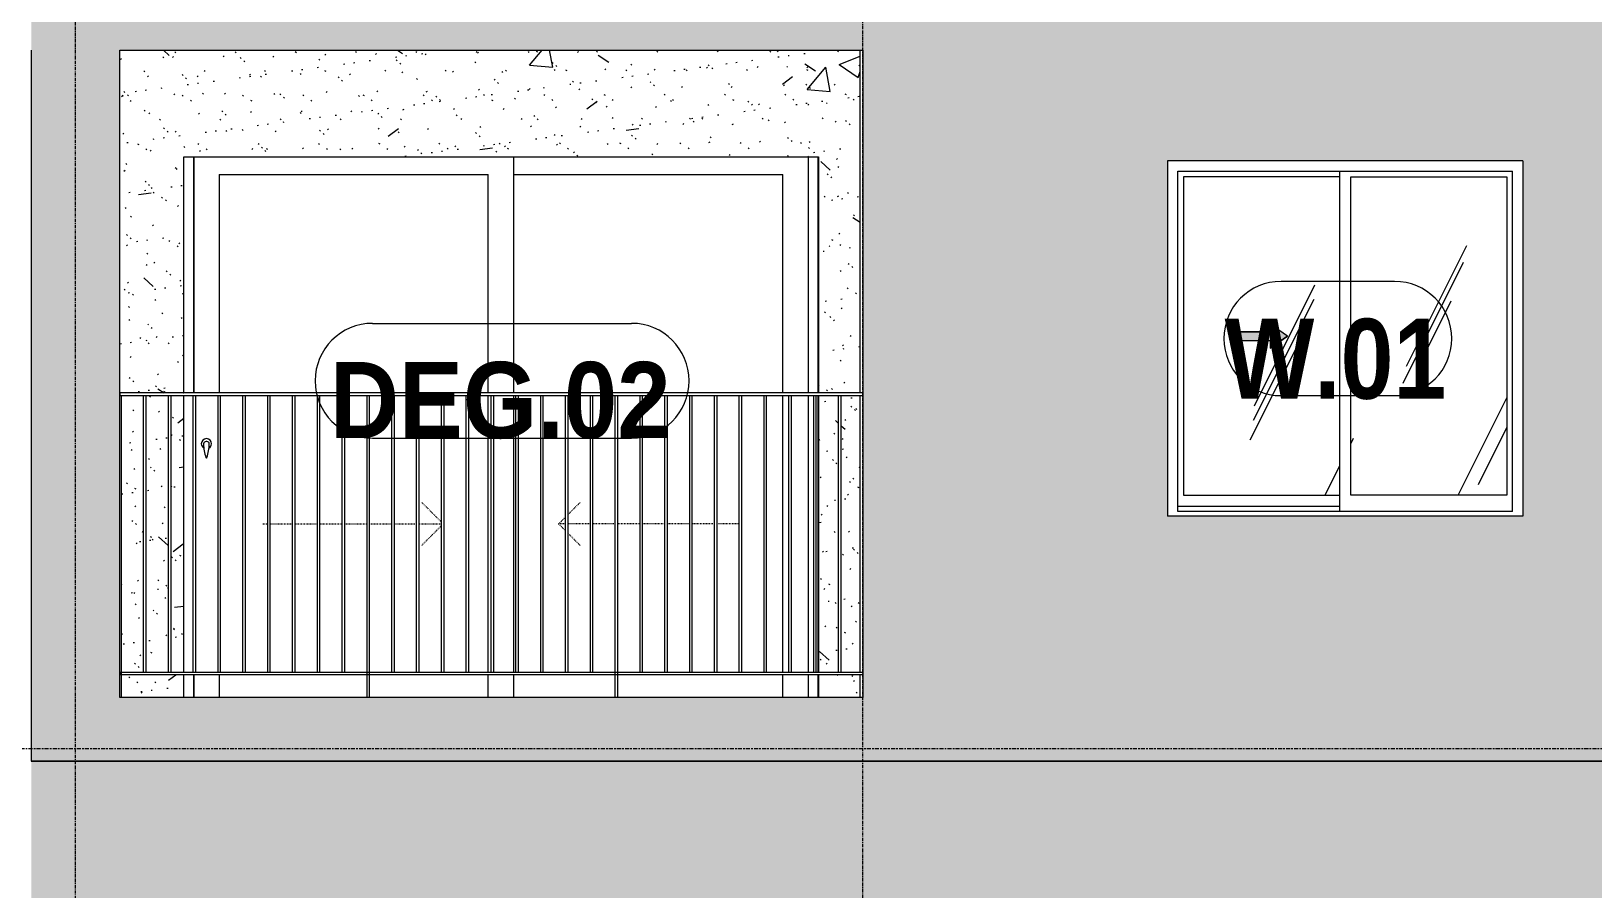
# Model space of a CAD drawing. Header units: millimetres. Extents: x 9199 to 175431, y -4466 to 35300.
# Drawn here: x 45162 to 51312, y 15247 to 18625 of the extents above; entities that cross this region are included whole.
import ezdxf

# ---------------------------------------------------------------- set-up
doc = ezdxf.new("R2010")
doc.units = ezdxf.units.MM
for name, pattern in [('1 NÉT CALL OUT', [6, 3, -3]), ('Centre', [31.75, 6.35, -4.7625, 15.875, -4.7625]), ('Dash', [6, 3, -3]), ('Grid Line', [22.225, 12.7, -3.175, 3.175, -3.175])]:
    doc.linetypes.add(name, pattern=pattern)
for name, color, linetype, lineweight in [('0-1', 7, 'Continuous', 5), ('A-DETL-GENF', 92, 'Continuous', 9), ('A-DETL-GENF-1', 92, '1 NÉT CALL OUT', 9), ('A-DOOR', 31, 'Continuous', 9), ('A-DOOR-FRAM', 31, 'Continuous', 9), ('A-DOOR-HDLN', 31, 'Dash', 18), ('A-DOOR-IDEN', 31, 'Continuous', 9), ('A-FLOR-HRAL', 11, 'Continuous', 9), ('A-FLOR-LEVL-2', 51, 'Centre', 9), ('A-GLAZ', 151, 'Continuous', 9), ('A-GLAZ-3', 7, '1 NÉT CALL OUT', 9), ('A-GLAZ-IDEN', 152, 'Continuous', 9), ('A-WALL', 113, 'Continuous', 9), ('A-WALL-PATT', 111, 'Continuous', 9), ('A-WALL-PATT-1', 9, 'Continuous', 9), ('A-WALL-PATT-2', 111, 'Continuous', 5), ('I-WALL-1', 7, 'Continuous', 9), ('S-GRID-1', 1, 'Grid Line', 9)]:
    doc.layers.add(name, color=color, linetype=linetype, lineweight=lineweight)
doc.styles.add('Arial_B_1', font='arialbd.ttf', dxfattribs={"width": 0.85, "height": 315})
doc.styles.add('Arial_B_2', font='arialbd.ttf', dxfattribs={"width": 0.9, "height": 300})
pattern_1 = [(63.435, (53179.2, 1304.34), (-0.001, 1524), [532.46, -2875.3]), (63.435, (51655.2, 1304.34), (-0.001, 1524), [532.46, -2875.3]), (63.435, (53908.74, 1598.8), (-0.001, 1524), [532.46, -2875.3]), (63.435, (52384.74, 1598.8), (-0.001, 1524), [532.46, -2875.3]), (63.435, (53798.3, 1494.84), (-0.001, 1524), [532.46, -2875.3]), (63.435, (52274.3, 1494.84), (-0.001, 1524), [532.46, -2875.3]), (63.435, (53685.8, 2090.1), (-0.001, 1524), [258.8, -3148.97]), (63.435, (52161.8, 2090.1), (-0.001, 1524), [258.8, -3148.97]), (63.435, (53612.15, 1997.95), (-0.001, 1524), [532.46, -2875.3]), (63.435, (52088.15, 1997.95), (-0.001, 1524), [532.46, -2875.3]), (63.435, (53625.14, 2064.1), (-0.001, 1524), [532.46, -2875.3]), (63.435, (52101.14, 2064.1), (-0.001, 1524), [532.46, -2875.3]), (63.435, (53010.3, 1773.94), (-0.001, 1524), [532.46, -2875.3]), (63.435, (51486.3, 1773.94), (-0.001, 1524), [532.46, -2875.3]), (63.435, (53023.3, 1851.9), (-0.001, 1524), [532.46, -2875.3]), (63.435, (51499.3, 1851.9), (-0.001, 1524), [532.46, -2875.3]), (63.435, (53026.8, 1908.1), (-0.001, 1524), [532.46, -2875.3]), (63.435, (51502.8, 1908.1), (-0.001, 1524), [532.46, -2875.3])]

# ---------------------------------------------------------------- blocks, each defined once
blk = doc.blocks.new('NCV_TKTC_TANG 5_rvt-1-TKCS_MẶT ĐỨNG HƯỚNG ĐÔNG')
at = {"layer": 'A-WALL-PATT-1'}
h = blk.add_hatch(dxfattribs=at)
h.set_pattern_fill('FP_2', color=256, style=0, pattern_type=2)
h.set_pattern_definition([(50, (51388.9, 1200), (1093.104, -95.634), [114.3, -1257.3]), (355, (51388.9, 1200), (-211.46, 1146.34), [91.44, -1005.84]), (100.451, (51480, 1192), (881.656, 1050.7), [97.14, -1068.54]), (46.184, (51389, 1504.8), (1626.47, -252.26), [171.45, -1885.95]), (96.636, (51524.5, 1483.8), (1424.42, 1484.57), [145.71, -1602.81]), (351.184, (51389, 1504.8), (1424.43, 1484.55), [137.16, -1508.76]), (21, (51541.3, 1428.6), (909.686, -613.59), [114.3, -1257.3]), (326, (51541.3, 1428.6), (370.81, 1105.13), [91.44, -1005.84]), (71.451, (51617.1, 1377.5), (1280.503, 491.53), [97.14, -1068.54]), (37.5, (51388.93, 1200), (18.531, 507.33), [50.292, -943.356, 50.292, -970.788, -1009.65]), (37.5, (51388.93, 1200), (18.531, 507.33), [-2014.728, 50.292, -959.358]), (7.5, (51388.93, 1200), (400.918, 601.084), [50.292, -531.876, 50.292, -920.496, -384.81]), (7.5, (51388.93, 1200), (400.918, 601.084), [-1552.956, 50.292, -334.518]), (327.5, (51049.1, 1200), (813.545, -34.374), [50.292, -330.708, 50.292, -1138.428, -1577.34]), (327.5, (51049.1, 1200), (813.545, -34.374), [-1569.72, 50.29, -1527.05]), (317.5, (50896.7, 1200), (888.775, 152.56), [50.292, -445.008, 50.292, -739.14, -1120.14]), (317.5, (50896.7, 1200), (888.775, 152.56), [-1284.73, 50.29, -1069.85])])
h.paths.add_polyline_path([(45516.9, 16000), (45762.4, 16000), (45762.4, 16090), (45516.9, 16090), (45516.9, 16003.9)])
h.paths.add_polyline_path([(48262.4, 16000), (48426.9, 16000), (48426.9, 16090), (48262.4, 16090)])
h.paths.add_polyline_path([(48408.9, 16100), (48426.9, 16100), (48426.9, 17190), (48351.8, 17190), (48351.8, 16100), (48356.9, 16100)])
h.paths.add_polyline_path([(48262.4, 16100), (48341.8, 16100), (48341.8, 17190), (48262.4, 17190), (48262.4, 16218.2)])
h.paths.add_polyline_path([(45651.3, 16100), (45702.4, 16100), (45702.4, 17190), (45614.7, 17190), (45614.7, 16100)])
h.paths.add_polyline_path([(45604.7, 16100), (45604.7, 17190), (45516.9, 17190), (45516.9, 16100)])
h.paths.add_polyline_path([(45712.4, 16100), (45762.4, 16100), (45762.4, 17190), (45712.4, 17190), (45712.4, 16143.7)])
h.paths.add_polyline_path([(45511.9, 17190), (45511.9, 17200), (45762.4, 17200), (45762.4, 18130), (48262.4, 18130), (48262.4, 17200), (48426.9, 17200), (48426.9, 18550), (45511.5, 18550), (45511.5, 17190)])
h = blk.add_hatch(dxfattribs=at)
h.set_pattern_fill('FP_3', color=256, style=0, pattern_type=2)
h.set_pattern_definition([(37.5, (51388.93, 1200), (-4.7995, 146.8239), [5.029, -110.795, 5.029, -124.511, -123.825]), (37.5, (51388.93, 1200), (-4.7995, 146.8239), [-245.364, 5.029, -118.796]), (7.5, (51388.93, 1200), (134.8574, 215.0472), [5.029, -57.455, 5.029, -99.365, -40.005]), (7.5, (51388.93, 1200), (134.8574, 215.0472), [-166.878, 5.029, -34.976]), (327.5, (51295.21, 1200), (237.2978, 0.4316), [5.029, -33.071, 5.029, -132.131, -179.07]), (327.5, (51295.21, 1200), (237.2978, 0.4316), [-175.26, 5.029, -174.041]), (317.5, (51295.2, 1200), (229.067, 66.8792), [5.029, -14.021, 5.029, -84.887, -102.87]), (317.5, (51295.2, 1200), (229.067, 66.8792), [-108.966, 5.029, -97.841])])
h.paths.add_polyline_path([(45516.9, 16000), (45762.4, 16000), (45762.4, 16090), (45516.9, 16090), (45516.9, 16003.9)])
h.paths.add_polyline_path([(48262.4, 16000), (48426.9, 16000), (48426.9, 16090), (48262.4, 16090)])
h.paths.add_polyline_path([(48408.9, 16100), (48426.9, 16100), (48426.9, 17190), (48351.8, 17190), (48351.8, 16100), (48356.9, 16100)])
h.paths.add_polyline_path([(48262.4, 16100), (48341.8, 16100), (48341.8, 17190), (48262.4, 17190), (48262.4, 16218.2)])
h.paths.add_polyline_path([(45651.3, 16100), (45702.4, 16100), (45702.4, 17190), (45614.7, 17190), (45614.7, 16100)])
h.paths.add_polyline_path([(45604.7, 16100), (45604.7, 17190), (45516.9, 17190), (45516.9, 16100)])
h.paths.add_polyline_path([(45712.4, 16100), (45762.4, 16100), (45762.4, 17190), (45712.4, 17190), (45712.4, 16143.7)])
h.paths.add_polyline_path([(45511.9, 17190), (45511.9, 17200), (45762.4, 17200), (45762.4, 18130), (48262.4, 18130), (48262.4, 17200), (48426.9, 17200), (48426.9, 18550), (45511.5, 18550), (45511.5, 17190)])
at = {"layer": 'I-WALL-1'}
for p, q in [((48426.9, 17200), (48426.9, 18550)), ((45762.4, 17200), (45762.4, 18130)), ((45762.4, 18130), (48262.4, 18130)), ((48262.4, 18130), (48262.4, 17200)), ((45762.4, 16100), (45762.4, 17190)), ((48262.4, 17190), (48262.4, 16100)), ((48426.9, 16100), (48426.9, 17190)), ((45762.4, 16000), (45762.4, 16090)), ((48262.4, 16090), (48262.4, 16000)), ((48426.9, 16000), (48426.9, 16090))]:
    blk.add_line(p, q, dxfattribs=at)
blk = doc.blocks.new('1_FAMILY RVT - W01-WxH 1400x1400xmm-V73-TKCS_MẶT ĐỨNG HƯỚNG ĐÔNG')
at = {"layer": 'A-DETL-GENF-1'}
blk.add_hatch(color=256, dxfattribs=at).paths.add_polyline_path([(50041.9, 17376.5), (50109.6, 17423.9), (50041.9, 17471.4), (50041.9, 17440.9), (49906.4, 17440.9), (49906.4, 17407), (50041.9, 17407)])
at = {"layer": 'A-GLAZ'}
h = blk.add_hatch(dxfattribs=at)
h.set_pattern_fill('FP_1', color=256, style=0, pattern_type=2)
h.set_pattern_definition(pattern_1)
h.paths.add_polyline_path([(50315.1, 16797), (50315.1, 18050.9), (49700.9, 18050.9), (49700.9, 16797)])
h.paths.add_polyline_path([(50041.9, 17376.5), (50041.9, 17407), (49906.4, 17407), (49906.4, 17440.9), (50041.9, 17440.9), (50041.9, 17471.4), (50109.6, 17423.9), (50085.4, 17407)])
h = blk.add_hatch(dxfattribs=at)
h.set_pattern_fill('FP_1', color=256, style=0, pattern_type=2)
h.set_pattern_definition(pattern_1)
h.paths.add_polyline_path([(50359.6, 16797), (50973.9, 16797), (50973.9, 18050.9), (50359.6, 18050.9), (50359.6, 16803.4)])
at = {"layer": 'A-DETL-GENF'}
for p, q in [((50041.9, 17471.4), (50041.9, 17440.9)), ((50109.6, 17423.9), (50041.9, 17471.4)), ((50109.6, 17423.9), (50041.9, 17471.4)), ((50041.9, 17471.4), (50041.9, 17440.9)), ((49906.4, 17440.9), (49906.4, 17407)), ((49906.4, 17440.9), (50041.9, 17440.9)), ((50041.9, 17440.9), (49906.4, 17440.9)), ((49906.4, 17440.9), (49906.4, 17407)), ((49906.4, 17407), (50041.9, 17407)), ((49906.4, 17407), (50041.9, 17407)), ((50109.6, 17423.9), (50041.9, 17376.5)), ((50041.9, 17376.5), (50109.6, 17423.9)), ((50041.9, 17407), (50041.9, 17376.5)), ((50041.9, 17407), (50041.9, 17376.5))]:
    blk.add_line(p, q, dxfattribs=at)
at = {"layer": 'A-GLAZ'}
for p, q in [((51037.4, 18114.4), (49637.4, 18114.4)), ((49637.4, 18114.4), (49637.4, 16714.4)), ((51037.4, 18114.4), (51037.4, 16714.4)), ((49678.3, 18073.5), (50996.4, 18073.5)), ((49678.3, 16733.5), (49678.3, 18073.5)), ((49700.9, 18050.9), (49700.9, 16797)), ((50315.1, 18050.9), (49700.9, 18050.9)), ((50315.1, 18073.5), (50315.1, 16733.5)), ((50359.6, 16797), (50359.6, 18050.9)), ((50359.6, 18050.9), (50973.9, 18050.9)), ((50973.9, 18050.9), (50973.9, 16797)), ((50996.4, 16733.5), (50996.4, 18073.5)), ((49700.9, 16797), (50315.1, 16797)), ((50973.9, 16797), (50359.6, 16797)), ((50315.1, 16752.5), (49678.3, 16752.5)), ((50315.1, 16752.5), (49678.3, 16752.5)), ((50996.4, 16733.5), (49678.3, 16733.5)), ((51037.4, 16714.4), (49637.4, 16714.4))]:
    blk.add_line(p, q, dxfattribs=at)
blk = doc.blocks.new('Railing - 10mm-1251313-TKCS_MẶT ĐỨNG HƯỚNG ĐÔNG')
at = {"layer": 'A-FLOR-HRAL'}
for p, q in [((70204.4, 2500), (70204.4, 3590)), ((70214.4, 2500), (70214.4, 3590))]:
    blk.add_line(p, q, dxfattribs=at)
blk = doc.blocks.new('Railing - 50 x 10mm-V52-TKCS_MẶT ĐỨNG HƯỚNG ĐÔNG')
at = {"layer": 'A-FLOR-HRAL'}
for p, q in [((71081.4, 6990), (71091.4, 6990)), ((71081.4, 5800), (71081.4, 6990)), ((71091.4, 5800), (71091.4, 6990))]:
    blk.add_line(p, q, dxfattribs=at)
blk = doc.blocks.new('Railing - 50 x 10mm-V59-TKCS_MẶT ĐỨNG HƯỚNG ĐÔNG')
at = {"layer": 'A-FLOR-HRAL'}
for p in [(22436.9, 6990), (22442.4, 5800)]:
    blk.add_line(p, (22442.4, 6990), dxfattribs=at)
blk = doc.blocks.new('Railing - Railing-3262905-TKCS_MẶT ĐỨNG HƯỚNG ĐÔNG')
at = {"layer": 'A-FLOR-HRAL'}
for p, q in [((45511.9, 16090), (45511.9, 16100)), ((45511.9, 16100), (48436.9, 16100)), ((48436.9, 16090), (45511.9, 16090))]:
    blk.add_line(p, q, dxfattribs=at)
for name, p in [('Railing - 50 x 10mm-V59-TKCS_MẶT ĐỨNG HƯỚNG ĐÔNG', (23074.6, 10200)), ('Railing - 10mm-1251313-TKCS_MẶT ĐỨNG HƯỚNG ĐÔNG', (-24599.7, 13600)), ('Railing - 10mm-1251313-TKCS_MẶT ĐỨNG HƯỚNG ĐÔNG', (-24501.9, 13600)), ('Railing - 10mm-1251313-TKCS_MẶT ĐỨNG HƯỚNG ĐÔNG', (-24404.2, 13600)), ('Railing - 10mm-1251313-TKCS_MẶT ĐỨNG HƯỚNG ĐÔNG', (-24306.4, 13600)), ('Railing - 10mm-1251313-TKCS_MẶT ĐỨNG HƯỚNG ĐÔNG', (-24208.7, 13600)), ('Railing - 10mm-1251313-TKCS_MẶT ĐỨNG HƯỚNG ĐÔNG', (-24110.9, 13600)), ('Railing - 10mm-1251313-TKCS_MẶT ĐỨNG HƯỚNG ĐÔNG', (-24013.2, 13600)), ('Railing - 10mm-1251313-TKCS_MẶT ĐỨNG HƯỚNG ĐÔNG', (-23915.4, 13600)), ('Railing - 10mm-1251313-TKCS_MẶT ĐỨNG HƯỚNG ĐÔNG', (-23817.7, 13600)), ('Railing - 50 x 10mm-V52-TKCS_MẶT ĐỨNG HƯỚNG ĐÔNG', (-24596.9, 10200)), ('Railing - 10mm-1251313-TKCS_MẶT ĐỨNG HƯỚNG ĐÔNG', (-23622.2, 13600)), ('Railing - 10mm-1251313-TKCS_MẶT ĐỨNG HƯỚNG ĐÔNG', (-23524.4, 13600)), ('Railing - 10mm-1251313-TKCS_MẶT ĐỨNG HƯỚNG ĐÔNG', (-23426.6, 13600)), ('Railing - 10mm-1251313-TKCS_MẶT ĐỨNG HƯỚNG ĐÔNG', (-23328.9, 13600)), ('Railing - 10mm-1251313-TKCS_MẶT ĐỨNG HƯỚNG ĐÔNG', (-23231.1, 13600)), ('Railing - 10mm-1251313-TKCS_MẶT ĐỨNG HƯỚNG ĐÔNG', (-23133.4, 13600)), ('Railing - 10mm-1251313-TKCS_MẶT ĐỨNG HƯỚNG ĐÔNG', (-23035.6, 13600)), ('Railing - 10mm-1251313-TKCS_MẶT ĐỨNG HƯỚNG ĐÔNG', (-22937.9, 13600)), ('Railing - 10mm-1251313-TKCS_MẶT ĐỨNG HƯỚNG ĐÔNG', (-22840.1, 13600)), ('Railing - 50 x 10mm-V52-TKCS_MẶT ĐỨNG HƯỚNG ĐÔNG', (-23619.4, 10200)), ('Railing - 10mm-1251313-TKCS_MẶT ĐỨNG HƯỚNG ĐÔNG', (-22644.6, 13600)), ('Railing - 10mm-1251313-TKCS_MẶT ĐỨNG HƯỚNG ĐÔNG', (-22546.9, 13600)), ('Railing - 10mm-1251313-TKCS_MẶT ĐỨNG HƯỚNG ĐÔNG', (-22449.1, 13600)), ('Railing - 10mm-1251313-TKCS_MẶT ĐỨNG HƯỚNG ĐÔNG', (-22351.4, 13600)), ('Railing - 10mm-1251313-TKCS_MẶT ĐỨNG HƯỚNG ĐÔNG', (-22253.6, 13600)), ('Railing - 10mm-1251313-TKCS_MẶT ĐỨNG HƯỚNG ĐÔNG', (-22155.9, 13600)), ('Railing - 10mm-1251313-TKCS_MẶT ĐỨNG HƯỚNG ĐÔNG', (-22058.1, 13600)), ('Railing - 10mm-1251313-TKCS_MẶT ĐỨNG HƯỚNG ĐÔNG', (-21960.3, 13600)), ('Railing - 10mm-1251313-TKCS_MẶT ĐỨNG HƯỚNG ĐÔNG', (-21862.6, 13600))]:
    blk.add_blockref(name, p)
blk = doc.blocks.new('Top Rail Type - Top Rail_Internal_-3262908-TKCS_MẶT ĐỨNG HƯỚNG ĐÔNG')
at = {"layer": 'A-FLOR-HRAL'}
for p, q in [((45511.9, 17190), (45511.9, 17200)), ((48436.9, 17200), (45511.9, 17200)), ((45511.9, 17190), (48436.9, 17190))]:
    blk.add_line(p, q, dxfattribs=at)
blk = doc.blocks.new('DEG_02-DEG_03 - DEG_02-2500x2400mm-CỬA ĐI 02 CÁNH TRƯỢT-V60-TKCS_MẶT ĐỨNG HƯỚNG ĐÔNG')
at = {"layer": 'A-DOOR'}
for p, q in [((45801.9, 7000), (45801.9, 7930)), ((47061.9, 7930), (47061.9, 7000)), ((45901.9, 7860), (46961.9, 7860)), ((45901.9, 7860), (45901.9, 7000)), ((46961.9, 7000), (46961.9, 7860)), ((47061.9, 7860), (48121.9, 7860)), ((48121.9, 7000), (48121.9, 7860)), ((46961.9, 5900), (46961.9, 6990)), ((47061.9, 6990), (47061.9, 5900)), ((48121.9, 5900), (48121.9, 6990)), ((45801.9, 5800), (45801.9, 5890)), ((45901.9, 5890), (45901.9, 5800)), ((46961.9, 5800), (46961.9, 5890)), ((47061.9, 5890), (47061.9, 5800)), ((48121.9, 5800), (48121.9, 5890))]:
    blk.add_line(p, q, dxfattribs=at)
at = {"layer": 'A-DOOR', "flags": 128}
blk.add_lwpolyline([(45853.4, 6808.7), (45853.4, 6808.7), (45853.4, 6808.7), (45853.4, 6808.7), (45853.4, 6808.7), (45853.4, 6808.7), (45853.4, 6808.7), (45853.4, 6808.7), (45853.3, 6808.7), (45853.3, 6808.7), (45853.3, 6808.7), (45853.3, 6808.7), (45853.2, 6808.7), (45853.2, 6808.7), (45853.2, 6808.7), (45853.1, 6808.7), (45853.1, 6808.7), (45853.1, 6808.7), (45853, 6808.7), (45853, 6808.7), (45852.9, 6808.7), (45852.9, 6808.7), (45852.8, 6808.7), (45852.8, 6808.7), (45852.7, 6808.7), (45852.7, 6808.7), (45852.6, 6808.7), (45852.6, 6808.7), (45852.5, 6808.7), (45852.5, 6808.7), (45852.4, 6808.7), (45852.4, 6808.7), (45852.3, 6808.7), (45852.2, 6808.7), (45852.2, 6808.7), (45852.1, 6808.7), (45852.1, 6808.7), (45852, 6808.7), (45852, 6808.7), (45851.9, 6808.7), (45851.8, 6808.7), (45851.8, 6808.7), (45851.7, 6808.7), (45851.7, 6808.7), (45851.6, 6808.7), (45851.5, 6808.7), (45851.5, 6808.7), (45851.4, 6808.7), (45851.4, 6808.7), (45851.3, 6808.7), (45851.3, 6808.7), (45851.2, 6808.7), (45851.2, 6808.7), (45851.1, 6808.7), (45851.1, 6808.7), (45851, 6808.7), (45851, 6808.7), (45850.9, 6808.7), (45850.9, 6808.7), (45850.8, 6808.7), (45850.8, 6808.7), (45850.8, 6808.7), (45850.7, 6808.7), (45850.7, 6808.7), (45850.7, 6808.7), (45850.6, 6808.7), (45850.6, 6808.7), (45850.6, 6808.7), (45850.5, 6808.7), (45850.5, 6808.7), (45850.5, 6808.7), (45850.5, 6808.7), (45850.5, 6808.7), (45850.5, 6808.7), (45850.5, 6808.7), (45850.4, 6808.7), (45850.4, 6808.7)], dxfattribs=at)
at = {"layer": 'A-DOOR'}
for centre, radius, start, end in [((45851.9, 6800), 20, 0, 180), ((45851.9, 6800), 20, 180, 240), ((45850.4, 6799.2), 9.45, 90, 180), ((46005.7, 6799.2), 164.8, 180, 199.13397), ((45853.4, 6799.2), 9.45, 0, 90), ((45698.1, 6799.2), 164.8, 340.86603, 0), ((45851.9, 6800), 20, 300, 360), ((45852.3, 6746), 2.34, 199.13397, 261.03098), ((45851.6, 6746), 2.34, 278.96902, 340.86603)]:
    blk.add_arc(centre, radius, start, end, dxfattribs=at)
at = {"layer": 'A-DOOR-FRAM'}
for p, q in [((45801.9, 7930), (45801.9, 7000)), ((48221.9, 7930), (48221.9, 7000)), ((48261.9, 7000), (48261.9, 7930)), ((48221.9, 6990), (48221.9, 5900)), ((48261.9, 5900), (48261.9, 6990)), ((45801.9, 5890), (45801.9, 5800)), ((48221.9, 5890), (48221.9, 5800)), ((48261.9, 5800), (48261.9, 5890))]:
    blk.add_line(p, q, dxfattribs=at)
at = {"layer": 'A-DOOR-HDLN'}
for p, q in [((46777.7, 6491.2), (46699.8, 6569.1)), ((47276.5, 6521.5), (47324, 6569.1)), ((46074.7, 6484.2), (46093.5, 6484.2)), ((46103.5, 6484.2), (46191.2, 6484.2)), ((46201.2, 6484.2), (46289, 6484.2)), ((46299, 6484.2), (46386.7, 6484.2)), ((46396.7, 6484.2), (46484.5, 6484.2)), ((46494.5, 6484.2), (46582.2, 6484.2)), ((46592.2, 6484.2), (46680, 6484.2)), ((46690, 6484.2), (46777.7, 6484.2)), ((46777.7, 6477.3), (46699.8, 6399.4)), ((47239.2, 6484.2), (47266.5, 6511.5)), ((47239.2, 6484.2), (47266.5, 6456.9)), ((47266.5, 6484.2), (47239.2, 6484.2)), ((47364.3, 6484.2), (47276.5, 6484.2)), ((47462, 6484.2), (47374.3, 6484.2)), ((47559.8, 6484.2), (47472, 6484.2)), ((47657.5, 6484.2), (47569.8, 6484.2)), ((47755.3, 6484.2), (47667.5, 6484.2)), ((47853, 6484.2), (47765.3, 6484.2)), ((47949.2, 6484.2), (47863, 6484.2)), ((47276.5, 6446.9), (47324, 6399.4))]:
    blk.add_line(p, q, dxfattribs=at)
blk = doc.blocks.new('STN_Door Tag - STN_Door Tag-1788670-TKCS_MẶT ĐỨNG HƯỚNG ĐÔNG')
at = {"layer": 'A-DOOR-IDEN'}
for p, q in [((34026.9, 2034.3), (35047, 2034.3)), ((34026.9, 1581.5), (35047, 1581.5))]:
    blk.add_line(p, q, dxfattribs=at)
for centre, start, end in [((34026.9, 1807.9), 90, 270), ((35047, 1807.9), 270, 90)]:
    blk.add_arc(centre, 226.4, start, end, dxfattribs=at)
blk = doc.blocks.new('SSA-WINDOW TAG - 10-2062020-TKCS_MẶT ĐỨNG HƯỚNG ĐÔNG')
at = {"layer": 'A-GLAZ-IDEN'}
for p, q in [((75129.8, 10839.4), (74682.2, 10839.4)), ((74682.2, 10389.4), (75129.8, 10389.4))]:
    blk.add_line(p, q, dxfattribs=at)
for centre, start, end in [((74682.2, 10614.4), 90, 270), ((75129.8, 10614.4), 270, 90)]:
    blk.add_arc(centre, 225, start, end, dxfattribs=at)

msp = doc.modelspace()

# ---------------------------------------------------------------- hatches: boundary and pattern name
at = {"layer": 'A-WALL-PATT'}
h = msp.add_hatch(color=256, dxfattribs=at)
h.paths.add_polyline_path([(45838.9, 15750), (48636.9, 15750), (48636.9, 19150), (45161.9, 19150), (45161.9, 15750)])
h.paths.add_polyline_path([(46897, 16000), (45511.5, 16000), (45511.5, 18550), (48436.9, 18550), (48436.9, 16000)])
h = msp.add_hatch(color=256, dxfattribs=at)
h.paths.add_polyline_path([(46897, 12350), (48636.9, 12350), (48636.9, 15750), (45161.9, 15750), (45161.9, 12350)])
h.paths.add_polyline_path([(45511.5, 12600), (45511.5, 15150), (48436.9, 15150), (48436.9, 12600), (45838.9, 12600)])
at = {"layer": 'A-WALL-PATT-2'}
h = msp.add_hatch(color=256, dxfattribs=at)
h.paths.add_polyline_path([(48636.9, 15750), (51746.9, 15750), (51746.9, 18550), (51736.9, 18550), (51736.9, 19150), (48636.9, 19150), (48636.9, 16803.4)])
h.paths.add_polyline_path([(50996.4, 16714.4), (49637.4, 16714.4), (49637.4, 18114.4), (51037.4, 18114.4), (51037.4, 16714.4)])
h = msp.add_hatch(color=256, dxfattribs=at)
h.paths.add_polyline_path([(48636.9, 12350), (51746.9, 12350), (51746.9, 15150), (51736.9, 15150), (51736.9, 15750), (48636.9, 15750), (48636.9, 12475.3)])
h.paths.add_polyline_path([(49637.4, 13314.4), (49637.4, 14714.4), (51037.4, 14714.4), (51037.4, 13314.4), (49678.3, 13314.4)])

# ---------------------------------------------------------------- linework, layer by layer
at = {"layer": 'A-FLOR-LEVL-2'}
msp.add_line((9199.1, 15800), (84597.8, 15800), dxfattribs=at)
at = {"layer": 'A-WALL'}
for p, q in [((45161.9, 18550), (45161.9, 15750)), ((45511.5, 16000), (45511.5, 18550)), ((45511.5, 18550), (48436.9, 18550)), ((48436.9, 18550), (48436.9, 16000)), ((48436.9, 16000), (45511.5, 16000)), ((45161.9, 15750), (51736.9, 15750)), ((51736.9, 15750), (45161.9, 15750))]:
    msp.add_line(p, q, dxfattribs=at)
at = {"layer": 'S-GRID-1'}
for p, q in [((45336.9, 3359.4), (45336.9, 30542.5)), ((48436.9, 1454.4), (48436.9, 30542.5))]:
    msp.add_line(p, q, dxfattribs=at)

# ---------------------------------------------------------------- block references
at = {"layer": '0-1'}
msp.add_blockref('NCV_TKTC_TANG 5_rvt-1-TKCS_MẶT ĐỨNG HƯỚNG ĐÔNG', (0, 0), dxfattribs=at)
at = {"layer": 'A-DOOR'}
msp.add_blockref('DEG_02-DEG_03 - DEG_02-2500x2400mm-CỬA ĐI 02 CÁNH TRƯỢT-V60-TKCS_MẶT ĐỨNG HƯỚNG ĐÔNG', (0, 10200), dxfattribs=at)
at = {"layer": 'A-DOOR-IDEN'}
msp.add_blockref('STN_Door Tag - STN_Door Tag-1788670-TKCS_MẶT ĐỨNG HƯỚNG ĐÔNG', (12479.6, 15439.9), dxfattribs=at)
at = {"layer": 'A-FLOR-HRAL'}
for name in ['Railing - Railing-3262905-TKCS_MẶT ĐỨNG HƯỚNG ĐÔNG', 'Top Rail Type - Top Rail_Internal_-3262908-TKCS_MẶT ĐỨNG HƯỚNG ĐÔNG']:
    msp.add_blockref(name, (0, 0), dxfattribs=at)
at = {"layer": 'A-GLAZ-3'}
msp.add_blockref('1_FAMILY RVT - W01-WxH 1400x1400xmm-V73-TKCS_MẶT ĐỨNG HƯỚNG ĐÔNG', (0, 0), dxfattribs=at)
at = {"layer": 'A-GLAZ-IDEN'}
msp.add_blockref('SSA-WINDOW TAG - 10-2062020-TKCS_MẶT ĐỨNG HƯỚNG ĐÔNG', (-24597.9, 6800), dxfattribs=at)

# ---------------------------------------------------------------- texts
at = {"layer": 'A-DOOR-IDEN', "insert": (47008.9, 17170), "char_height": 300, "width": 1375.65, "attachment_point": 5, "line_spacing_factor": 0.936439, "style": 'Arial_B_2'}
msp.add_mtext('\\pt6.75,13.5,20.25,27,33.75,40.5,47.25,54,60.75,67.5,74.25,81,87.75,94.5,101.25,108,114.75,121.5,128.25,135,141.75,148.5,155.25,162,168.75,175.5,182.25,189,195.75,202.5,209.25,216;DEG.02', dxfattribs=at)
at = {"layer": 'A-GLAZ-IDEN', "insert": (50298.7, 17332.5), "char_height": 315, "width": 902.7, "attachment_point": 5, "line_spacing_factor": 0.936439, "style": 'Arial_B_1'}
msp.add_mtext('\\pt6.3756,12.7512,19.12365,25.49925,31.87485,38.25045,44.62605,50.9985,57.3741,63.7497,70.1253,76.5009,82.8765,89.24895,95.62455,102.00015,108.37575,114.75135,121.1238,127.4994,133.875,140.2506,146.6262,152.99865,159.37425,165.74985,172.12545,178.50105,184.8735,191.2491,197.6247,204.0003;W.01', dxfattribs=at)

doc.saveas('drawing.dxf')
